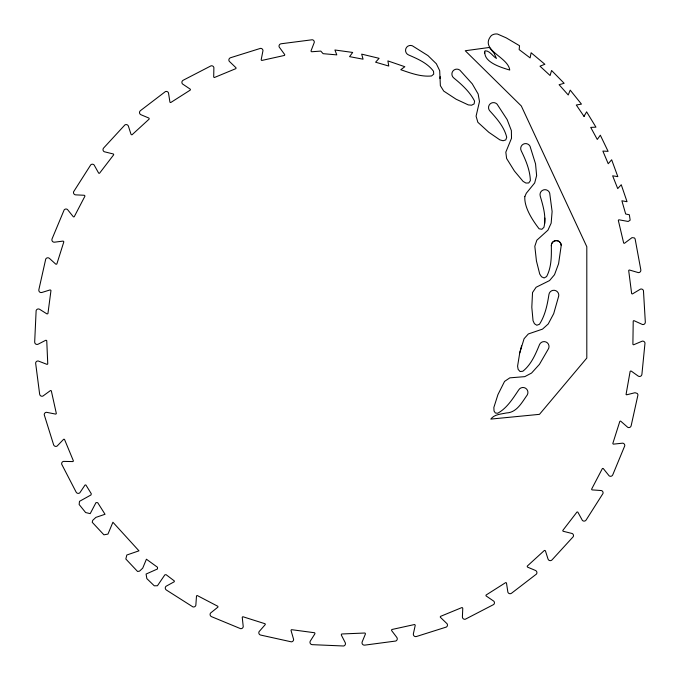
<?xml version="1.0" encoding="UTF-8"?>
<svg xmlns="http://www.w3.org/2000/svg" width="680" height="680" viewBox="0 0 680 680"><rect width="100%" height="100%" fill="white"/><g stroke="black" fill="none" stroke-linecap="round" stroke-linejoin="round"><path stroke-width="1.02" d="M524.824 196.605L526.312 193.231L534.675 182.963L536.622 175.542L535.542 163.871L530.026 146.243A4.955 4.955 0 0 0 523.345 144.143A4.955 4.955 0 0 0 521.245 150.832C525.776 160.148 530.052 170.195 530.366 180.65L528.742 182.971L525.912 183.047L523.073 181.373L514.42 171.029L506.608 158.474L505.818 152.158L511.504 138.252L511.368 130.585L507.169 119.638L497.088 104.159A4.955 4.955 0 0 0 490.085 103.955A4.955 4.955 0 0 0 489.872 110.959C496.859 118.643 504.203 126.905 506.719 137.258L505.775 139.918L503.072 140.751L499.885 139.893L488.767 132.251L477.853 122.281L476.077 116.161L479.485 101.541L478.142 93.984L472.26 83.844L459.858 70.15A4.955 4.955 0 0 0 452.914 71.052A4.955 4.955 0 0 0 453.815 78.004C461.813 84.532 469.846 91.843 474.581 101.124L474.113 103.921L471.588 105.204L468.299 104.907L456.085 99.203L443.734 91.086L440.368 85.68L439.696 70.678L436.356 63.767L427.95 55.59L412.309 45.773A4.955 4.955 0 0 0 405.883 48.578A4.955 4.955 0 0 0 408.688 54.995C417.724 58.93 427.524 63.104 433.525 71.298L433.721 74.12L431.57 75.956C421.056 77.035 410.592 73.109 400.784 69.709L404.838 66.725L387.88 60.903L388.773 66.045L375.589 62.194L379.108 58.319L361.675 54.136L363.06 59.185L349.554 56.644L352.682 52.445L334.917 49.997L336.796 54.884L323.111 53.677L320.781 51.085L311.763 51.748A0.944 0.944 0 0 1 310.998 50.941L314.287 42.389A2.363 2.363 0 0 0 312.256 39.755L281.07 43.775A2.363 2.363 0 0 0 279.191 47.014L284.725 54.596A0.944 0.944 0 0 1 284.41 55.446L261.817 60.452A0.944 0.944 0 0 1 261.171 59.815L262.981 50.609A2.363 2.363 0 0 0 260.525 48.356L230.503 57.741A2.363 2.363 0 0 0 229.22 61.251L235.986 67.753A0.944 0.944 0 0 1 235.824 68.646L214.446 77.503A0.944 0.944 0 0 1 213.698 76.984L213.885 67.6A2.363 2.363 0 0 0 211.072 65.816L183.141 80.266A2.363 2.363 0 0 0 182.487 83.946L190.281 89.182A0.944 0.944 0 0 1 190.272 90.091L170.756 102.527A0.944 0.944 0 0 1 169.932 102.144L168.487 92.871A2.363 2.363 0 0 0 165.401 91.596L140.403 110.678A2.363 2.363 0 0 0 140.93 114.724L148.606 117.938A0.944 0.944 0 0 1 149.141 119.11L132.073 134.75A0.944 0.944 0 0 1 130.951 134.121L128.418 126.191A2.363 2.363 0 0 0 124.907 124.916L103.598 148.053A2.363 2.363 0 0 0 104.244 151.733L113.356 153.986A0.944 0.944 0 0 1 113.662 154.836L99.569 173.204A0.944 0.944 0 0 1 98.668 173.128L94.103 164.942A2.363 2.363 0 0 0 90.78 164.815L73.584 191.803A2.363 2.363 0 0 0 75.727 194.871L84.04 195.254A0.944 0.944 0 0 1 84.932 196.18L74.247 216.707A0.944 0.944 0 0 1 73.347 216.793L67.456 209.482A2.363 2.363 0 0 0 64.15 209.924L52.045 238.944A2.363 2.363 0 0 0 54.519 242.19L62.772 241.128A0.944 0.944 0 0 1 63.818 241.884L56.856 263.959A0.944 0.944 0 0 1 55.573 263.976L49.419 258.375A2.363 2.363 0 0 0 45.739 259.029L38.853 289.714A2.363 2.363 0 0 0 41.862 292.476L49.802 290.003A0.944 0.944 0 0 1 50.966 290.564L47.94 313.505A0.944 0.944 0 0 1 46.673 313.743L39.644 309.298A2.363 2.363 0 0 0 36.133 310.59L34.68 341.998A2.363 2.363 0 0 0 38.123 344.199L45.517 340.382A0.944 0.944 0 0 1 46.75 340.731L47.761 363.851A0.944 0.944 0 0 1 47.022 364.378L38.267 360.995A2.363 2.363 0 0 0 35.623 363.026L39.652 394.213A2.363 2.363 0 0 0 42.883 396.091L50.464 390.558A0.944 0.944 0 0 1 51.323 390.864L56.329 413.466A0.944 0.944 0 0 1 55.692 414.103L46.478 412.301A2.363 2.363 0 0 0 44.234 414.757L53.609 444.771A2.363 2.363 0 0 0 57.128 446.054L63.631 439.288A0.944 0.944 0 0 1 64.523 439.45L73.38 460.836A0.944 0.944 0 0 1 72.862 461.575L63.478 461.397A2.363 2.363 0 0 0 61.693 464.21L76.143 492.142A2.363 2.363 0 0 0 79.823 492.796L85.025 485.052A0.944 0.944 0 0 1 85.952 485.078L91.29 493.723L91.009 494.946L79.484 501.356L79.152 504.517L85.629 512.542L90.202 513.638L96.007 502.588L97.707 502.673L105.034 514.275L95.88 517.387L92.701 520.353L92.216 522.274L103.921 534.82L107.959 534.097L112.914 522.24L138.966 550.834L126.811 555.016L125.834 559.002L137.598 571.489L139.544 571.132L142.715 568.149L146.412 559.215L157.513 567.264L157.488 568.973L146.081 574.056L146.855 578.629L154.267 585.803L157.445 585.752L164.857 574.838L166.056 574.659L174.258 580.873A0.944 0.944 0 0 1 174.191 581.791L166.022 586.288A2.363 2.363 0 0 0 166.345 590.01L192.882 606.883A2.363 2.363 0 0 0 195.84 605.353L196.494 595.994A0.944 0.944 0 0 1 197.276 595.544L217.796 606.271A0.944 0.944 0 0 1 217.872 607.172L210.554 613.045A2.363 2.363 0 0 0 211.522 616.658L240.584 628.668A2.363 2.363 0 0 0 243.236 626.654L242.25 617.321A0.944 0.944 0 0 1 242.947 616.743L265.013 623.738A0.944 0.944 0 0 1 265.243 624.614L259.063 631.669A2.363 2.363 0 0 0 260.635 635.06L291.346 641.843A2.363 2.363 0 0 0 293.607 639.395L291.014 630.377A0.944 0.944 0 0 1 291.601 629.68L314.543 632.74A0.944 0.944 0 0 1 314.78 634.006L310.318 641.036A2.363 2.363 0 0 0 312.205 644.657L343.621 646A2.363 2.363 0 0 0 345.219 642.617L341.411 635.213A0.944 0.944 0 0 1 341.76 633.981L364.888 633.012A0.944 0.944 0 0 1 365.339 634.211L362.168 641.903A2.363 2.363 0 0 0 364.659 645.141L395.828 641.019A2.363 2.363 0 0 0 396.805 637.406L391.782 630.785A0.944 0.944 0 0 1 391.909 629.501L414.511 624.529A0.944 0.944 0 0 1 415.174 625.634L413.38 633.76A2.363 2.363 0 0 0 416.389 636.523L446.377 627.045A2.363 2.363 0 0 0 447.108 623.789L440.351 617.27A0.944 0.944 0 0 1 440.512 616.377L461.915 607.563A0.944 0.944 0 0 1 462.757 608.54L462.4 616.854A2.363 2.363 0 0 0 465.264 619.25L493.68 604.529A2.363 2.363 0 0 0 493.841 601.205L486.089 595.927A0.944 0.944 0 0 1 486.098 595.025L505.648 582.624A0.944 0.944 0 0 1 506.473 583.006L507.9 592.28A2.363 2.363 0 0 0 511.513 593.249L536.443 574.082A2.363 2.363 0 0 0 535.491 570.469L527.825 567.248A0.944 0.944 0 0 1 527.298 566.066L544.383 550.46A0.944 0.944 0 0 1 545.505 551.097L548.02 559.028A2.363 2.363 0 0 0 552.007 559.912L573.231 536.707A2.363 2.363 0 0 0 572.245 533.528L563.134 531.259A0.944 0.944 0 0 1 562.827 530.409L576.954 512.065A0.944 0.944 0 0 1 577.856 512.15L582.369 520.37A2.363 2.363 0 0 0 586.101 520.047L602.973 493.51A2.363 2.363 0 0 0 601.443 490.552L592.085 489.897A0.944 0.944 0 0 1 591.634 489.115L602.352 468.605A0.944 0.944 0 0 1 603.254 468.52L609.135 475.838A2.363 2.363 0 0 0 612.748 474.869L624.759 445.808A2.363 2.363 0 0 0 622.736 443.156L613.402 444.142A0.944 0.944 0 0 1 612.825 443.445L619.82 421.387A0.944 0.944 0 0 1 620.696 421.149L627.759 427.337A2.363 2.363 0 0 0 631.15 425.756L637.933 395.046A2.363 2.363 0 0 0 637.168 393.414L635.001 392.725L626.926 394.74A0.944 0.944 0 0 1 626.05 394.51L630.139 371.382A0.944 0.944 0 0 1 631.414 371.212L638.18 376.057A2.363 2.363 0 0 0 641.903 374.374L644.997 343.085A2.363 2.363 0 0 0 642.303 341.13L633.649 344.769A0.944 0.944 0 0 1 632.893 344.267L633.216 321.13A0.944 0.944 0 0 1 633.981 320.654L642.532 324.53A2.363 2.363 0 0 0 645.32 322.039L643.458 290.649A2.363 2.363 0 0 0 640.509 289.102L632.46 293.922A0.944 0.944 0 0 1 631.635 293.53L628.694 270.572A0.944 0.944 0 0 1 629.391 269.994L638.401 272.629A2.363 2.363 0 0 0 640.807 269.773L635.111 238.867L634.355 237.906L632.017 237.626L624.512 243.261A0.944 0.944 0 0 1 623.654 242.964L618.332 220.439A0.944 0.944 0 0 1 618.962 219.793L628.192 221.468L630.164 220.175L629.357 214.769L625.677 213.996L621.885 200.787L627.037 201.696L621.248 184.731L617.721 188.598L612.646 175.822L617.822 176.621L611.66 159.783L608.217 163.727L602.871 151.07L608.098 151.351L600.321 135.201L597.278 139.459L590.716 127.389L595.943 127.16L586.619 111.843L584.018 116.391L576.3 105.017L581.451 104.108L570.222 90.134L568.225 94.979L559.104 84.703L564.145 83.291L551.59 70.49L550.086 75.505L539.996 66.172L544.875 64.277L531.131 52.759L530.119 57.902L519.163 49.606L519.529 45.713L506.2 37.859L497.496 34.042A8.287 8.287 0 0 0 491.334 35.555C478.839 50.039 508.19 56.788 509.737 70.048C501.594 67.592 482.519 62.143 485.069 50.779C489.762 50.592 492.719 56.304 496.434 58.429L494.071 53.227L489.387 47.456L465.248 50.745L521.313 105.978L586.806 246.721L586.806 358.062L539.478 414.341L490.798 419.092C494.394 414.273 501.024 414.146 506.413 412.964C516.868 412.582 521.858 402.424 527.229 394.978A4.955 4.955 0 0 0 525.521 388.186A4.955 4.955 0 0 0 518.729 389.895C512.933 398.463 506.948 408.238 497.709 413.245L495.363 413.006L494.046 411.043L493.85 407.499L497.938 394.621L504.56 381.412L509.83 377.85L524.79 376.635L531.564 373.056L539.427 364.37L548.667 348.398A4.955 4.955 0 0 0 545.913 341.955A4.955 4.955 0 0 0 539.469 344.709C535.5 354.331 531.207 364.565 522.861 371.238L520.047 371.518L518.152 369.41L517.582 366.154L519.758 352.844L524.085 338.708L528.326 333.965L542.521 329.12L548.216 323.986L553.707 313.642L558.748 295.894A4.955 4.955 0 0 0 554.489 290.317A4.955 4.955 0 0 0 548.921 294.576C547.34 304.801 545.139 315.495 539.461 324.267L536.809 325.252L534.429 323.714L533.043 320.722L531.811 307.292L532.534 292.527L536.112 287.257L549.559 280.568L554.514 274.712L558.586 263.721L561.229 245.438A4.955 4.955 0 0 0 556.146 240.609A4.955 4.955 0 0 0 551.327 245.692C551.488 256.088 551.573 267.163 546.592 276.59L544.119 277.967L541.543 276.794L539.725 274.04L536.435 260.958L534.82 246.262L536.835 240.219L547.969 230.137L551.157 223.167L552.109 211.48L549.703 193.162A4.955 4.955 0 0 0 543.507 189.89A4.955 4.955 0 0 0 540.235 196.087C543.133 206.091 546.482 216.886 543.932 227.324L541.884 229.279L539.096 228.794C532.652 220.397 524.093 207.595 524.824 196.605M544.697 223.431L544.841 218.084M440.019 78.54L440.138 76.678M519.758 352.844L521.568 345.925M584.018 116.391L584.502 115.302M484.542 51.986L484.585 53.083M561.229 245.438A4.955 4.955 0 0 0 556.146 240.609A4.955 4.955 0 0 0 551.327 245.692"/></g></svg>
